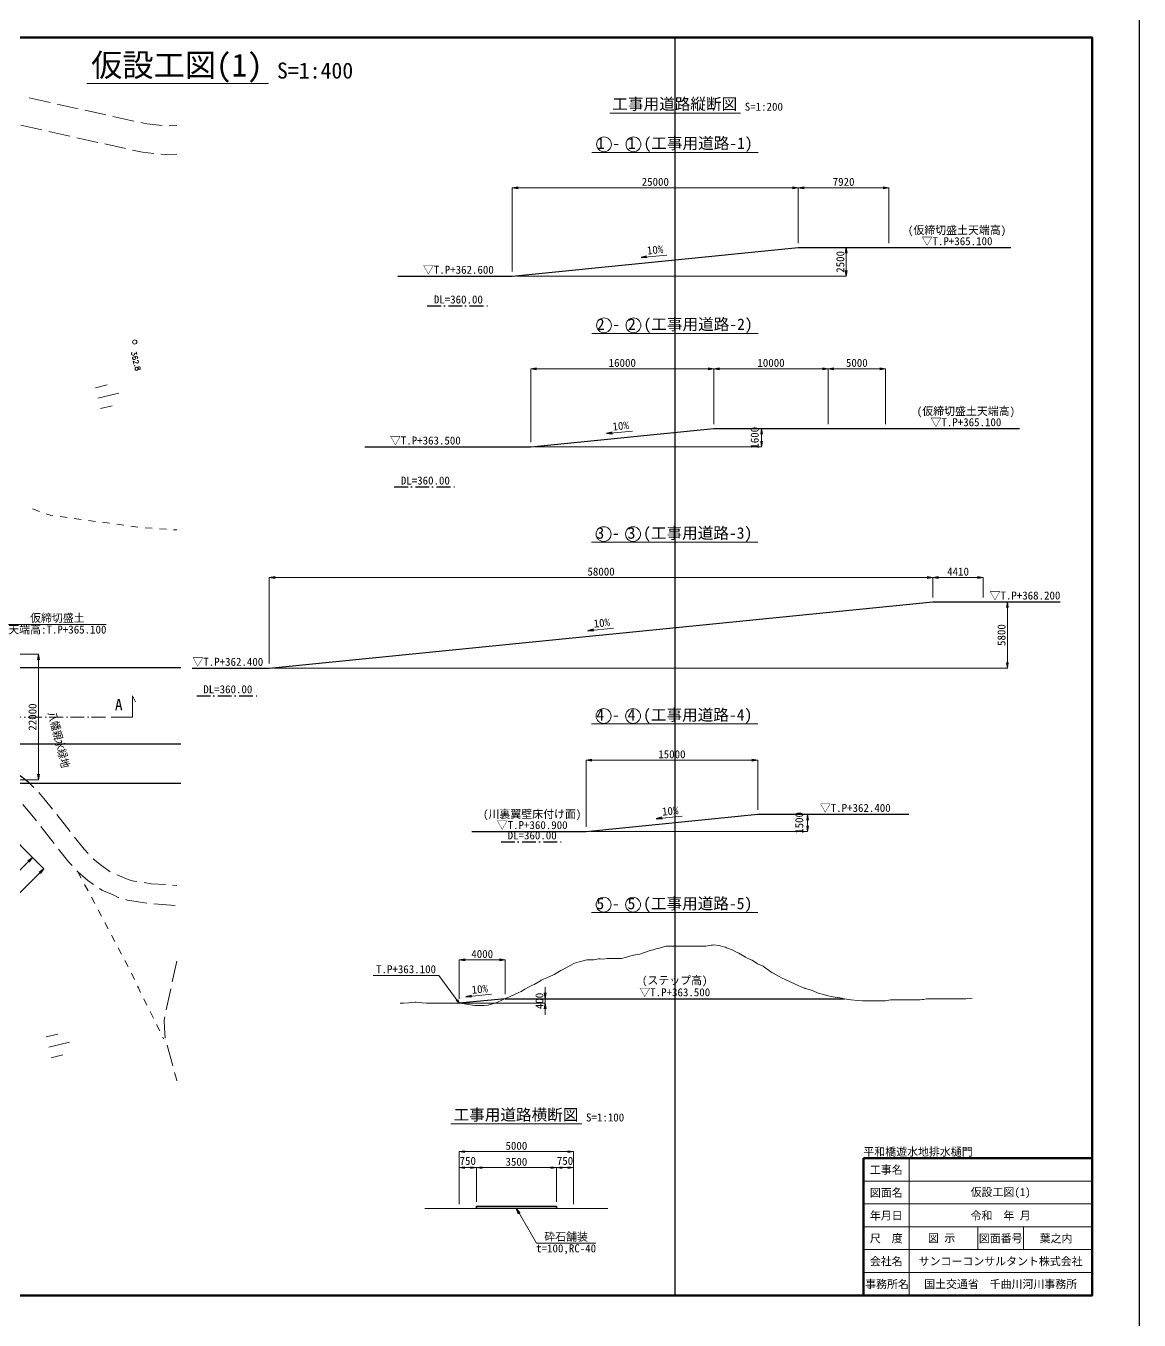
# Model space of a CAD drawing. Header units: millimetres. Extents: x -256476 to 341554, y -216330 to 457415.
# Drawn here: x 140557 to 335157, y 51027 to 277407 of the extents above; entities that cross this region are included whole.
import ezdxf
from ezdxf.enums import TextEntityAlignment as Align

# ---------------------------------------------------------------- set-up
doc = ezdxf.new("R2010")
doc.units = ezdxf.units.MM
doc.header["$LTSCALE"] = 400
doc.header["$PDSIZE"] = 300
doc.linetypes.add('SXF_一点短鎖線', pattern=[9.25, 6, -1.5, 0.25, -1.5])
doc.layers.get('Defpoints').update_dxf_attribs({"color": 153})
for name, color, linetype, lineweight in [('D-BGD', 7, 'Continuous', 13), ('D-BMK', 2, 'SXF_一点短鎖線', 13), ('D-BYP', 7, 'Continuous', 13), ('D-STR', 1, 'Continuous', 25), ('D-STR-DIM', 7, 'Continuous', 13), ('D-STR-HTXT', 7, 'Continuous', 13), ('D-STR-TXT', 7, 'Continuous', 13), ('D-TTL', 2, 'Continuous', 140), ('D-TTL-FRAM', 2, 'Continuous', 50), ('D-TTL-LINE', 7, 'Continuous', 13), ('D-TTL-TXT', 7, 'Continuous', 13)]:
    doc.layers.add(name, color=color, linetype=linetype, lineweight=lineweight)
doc.layers.add('D-WORK2', color=11, linetype='Continuous', plot=False)
doc.styles.add('BIGFONT', font='txt', dxfattribs={"height": 0.2, "bigfont": 'BIGFONT'})
doc.styles.add('MS ゴシック', font='MS Gothic.ttf')
doc.styles.add('ＭＳ ゴシック', font='MS Gothic.ttf')
doc.dimstyles.new('DIM-300-F', dxfattribs={"dimscale": 300, "dimtxt": 3.5, "dimasz": 2.5, "dimexe": 0, "dimexo": 2, "dimgap": 0.8, "dimtad": 1, "dimdec": 0, "dimzin": 0, "dimdsep": 46, "dimtxsty": 'MS ゴシック', "dimblk": 'OPEN', "dimcen": 0.1, "dimclrd": 256, "dimclre": 256, "dimclrt": 256, "dimaunit": 1, "dimadec": 4, "dimazin": 0, "dimtfac": 1, "dimtdec": 0, "dimtmove": 2, "dimatfit": 3, "dimldrblk": 'OPEN', "dimfxl": 1, "dimtolj": 1, "dimtzin": 0, "dimlwd": -1, "dimlwe": -1, "dimarcsym": 2})
doc.dimstyles.new('DIM-400-F', dxfattribs={"dimscale": 400, "dimtxt": 3.5, "dimasz": 2.5, "dimexe": 0, "dimexo": 2, "dimgap": 0.8, "dimtad": 1, "dimdec": 0, "dimzin": 0, "dimdsep": 46, "dimtxsty": 'MS ゴシック', "dimblk": 'OPEN', "dimcen": 0.1, "dimclrd": 256, "dimclre": 256, "dimclrt": 256, "dimaunit": 1, "dimadec": 4, "dimazin": 0, "dimtfac": 1, "dimtdec": 0, "dimtmove": 2, "dimatfit": 3, "dimldrblk": 'OPEN', "dimfxl": 1, "dimtolj": 1, "dimtzin": 0, "dimlwd": -1, "dimlwe": -1, "dimarcsym": 2})

# ---------------------------------------------------------------- blocks, each defined once
blk = doc.blocks.new('_Open')
at = {"color": 0, "linetype": 'ByBlock', "lineweight": -2}
for p, q in [((-1, 0.17), (0, 0)), ((-1, -0.17), (0, 0)), ((0, 0), (-1, 0))]:
    blk.add_line(p, q, dxfattribs=at)
blk = doc.blocks.new('*D73')
at = {"layer": 'D-STR-DIM', "transparency": 16777216}
for p, q in [((225583, 234430), (225583, 249101)), ((226583, 249101), (274583, 249101)), ((275583, 239430), (275583, 249101))]:
    blk.add_line(p, q, dxfattribs=at)
at = {"layer": 'Defpoints', "color": 0, "transparency": 16777216}
for p in [(275583, 249101), (275583, 238630), (225583, 233630)]:
    blk.add_point(p, dxfattribs=at)
at = {"layer": 'D-STR-DIM', "transparency": 16777216, "xscale": 1000, "yscale": 1000, "zscale": 1000, "rotation": 180}
blk.add_blockref('_Open', (225583, 249101), dxfattribs=at)
at = {"layer": 'D-STR-DIM', "transparency": 16777216, "xscale": 1000, "yscale": 1000, "zscale": 1000}
blk.add_blockref('_Open', (275583, 249101), dxfattribs=at)
at = {"layer": 'D-STR-DIM', "transparency": 16777216, "insert": (250583, 250121), "char_height": 1400, "attachment_point": 5, "style": 'MS ゴシック'}
blk.add_mtext('\\A1;25000', dxfattribs=at)
blk = doc.blocks.new('*D74')
at = {"layer": 'D-STR-DIM', "transparency": 16777216}
for p, q in [((276383, 238630), (283948, 238630)), ((283948, 234630), (283948, 237630)), ((226383, 233630), (283948, 233630))]:
    blk.add_line(p, q, dxfattribs=at)
at = {"layer": 'Defpoints', "color": 0, "transparency": 16777216}
for p in [(275583, 238630), (283948, 238630), (225583, 233630)]:
    blk.add_point(p, dxfattribs=at)
at = {"layer": 'D-STR-DIM', "transparency": 16777216, "xscale": 1000, "yscale": 1000, "zscale": 1000}
for p, rotation in [((283948, 238630), 90), ((283948, 233630), 270)]:
    blk.add_blockref('_Open', p, dxfattribs=dict(at, rotation=rotation))
at = {"layer": 'D-STR-DIM', "transparency": 16777216, "insert": (282928, 236130), "char_height": 1400, "attachment_point": 5, "rotation": 90, "style": 'MS ゴシック'}
blk.add_mtext('\\A1;2500', dxfattribs=at)
blk = doc.blocks.new('*D75')
at = {"layer": 'D-STR-DIM', "transparency": 16777216}
for p, q in [((275583, 239430), (275583, 249101)), ((276583, 249101), (290417, 249101)), ((291417, 239430), (291417, 249101))]:
    blk.add_line(p, q, dxfattribs=at)
at = {"layer": 'Defpoints', "color": 0, "transparency": 16777216}
for p in [(291417, 249101), (275583, 238630), (291417, 238630)]:
    blk.add_point(p, dxfattribs=at)
at = {"layer": 'D-STR-DIM', "transparency": 16777216, "xscale": 1000, "yscale": 1000, "zscale": 1000, "rotation": 180}
blk.add_blockref('_Open', (275583, 249101), dxfattribs=at)
at = {"layer": 'D-STR-DIM', "transparency": 16777216, "xscale": 1000, "yscale": 1000, "zscale": 1000}
blk.add_blockref('_Open', (291417, 249101), dxfattribs=at)
at = {"layer": 'D-STR-DIM', "transparency": 16777216, "insert": (283500, 250121), "char_height": 1400, "attachment_point": 5, "style": 'MS ゴシック'}
blk.add_mtext('\\A1;7920', dxfattribs=at)
blk = doc.blocks.new('*D76')
at = {"layer": 'D-STR-DIM', "transparency": 16777216}
for p, q in [((228811, 204566), (228811, 217436)), ((229811, 217436), (259811, 217436)), ((260811, 207766), (260811, 217436))]:
    blk.add_line(p, q, dxfattribs=at)
at = {"layer": 'Defpoints', "color": 0, "transparency": 16777216}
for p in [(260811, 217436), (260811, 206966), (228811, 203766)]:
    blk.add_point(p, dxfattribs=at)
at = {"layer": 'D-STR-DIM', "transparency": 16777216, "xscale": 1000, "yscale": 1000, "zscale": 1000, "rotation": 180}
blk.add_blockref('_Open', (228811, 217436), dxfattribs=at)
at = {"layer": 'D-STR-DIM', "transparency": 16777216, "xscale": 1000, "yscale": 1000, "zscale": 1000}
blk.add_blockref('_Open', (260811, 217436), dxfattribs=at)
at = {"layer": 'D-STR-DIM', "transparency": 16777216, "insert": (244811, 218456), "char_height": 1400, "attachment_point": 5, "style": 'MS ゴシック'}
blk.add_mtext('\\A1;16000', dxfattribs=at)
blk = doc.blocks.new('*D77')
at = {"layer": 'D-STR-DIM', "transparency": 16777216}
for p, q in [((261611, 206966), (269176, 206966)), ((229611, 203766), (269176, 203766)), ((269176, 204766), (269176, 205966))]:
    blk.add_line(p, q, dxfattribs=at)
at = {"layer": 'Defpoints', "color": 0, "transparency": 16777216}
for p in [(260811, 206966), (269176, 206966), (228811, 203766)]:
    blk.add_point(p, dxfattribs=at)
at = {"layer": 'D-STR-DIM', "transparency": 16777216, "xscale": 1000, "yscale": 1000, "zscale": 1000}
for p, rotation in [((269176, 206966), 90), ((269176, 203766), 270)]:
    blk.add_blockref('_Open', p, dxfattribs=dict(at, rotation=rotation))
at = {"layer": 'D-STR-DIM', "transparency": 16777216, "insert": (267955, 205366), "char_height": 1400, "attachment_point": 5, "rotation": 90, "style": 'MS ゴシック'}
blk.add_mtext('\\A1;1600', dxfattribs=at)
blk = doc.blocks.new('*D78')
at = {"layer": 'D-STR-DIM', "transparency": 16777216}
for p, q in [((260811, 207766), (260811, 217436)), ((261811, 217436), (279811, 217436)), ((280811, 207766), (280811, 217436))]:
    blk.add_line(p, q, dxfattribs=at)
at = {"layer": 'Defpoints', "color": 0, "transparency": 16777216}
for p in [(280811, 217436), (260811, 206966), (280811, 206966)]:
    blk.add_point(p, dxfattribs=at)
at = {"layer": 'D-STR-DIM', "transparency": 16777216, "xscale": 1000, "yscale": 1000, "zscale": 1000, "rotation": 180}
blk.add_blockref('_Open', (260811, 217436), dxfattribs=at)
at = {"layer": 'D-STR-DIM', "transparency": 16777216, "xscale": 1000, "yscale": 1000, "zscale": 1000}
blk.add_blockref('_Open', (280811, 217436), dxfattribs=at)
at = {"layer": 'D-STR-DIM', "transparency": 16777216, "insert": (270811, 218456), "char_height": 1400, "attachment_point": 5, "style": 'MS ゴシック'}
blk.add_mtext('\\A1;10000', dxfattribs=at)
blk = doc.blocks.new('*D79')
at = {"layer": 'D-STR-DIM', "transparency": 16777216}
for p, q in [((280811, 207766), (280811, 217436)), ((281811, 217436), (289811, 217436)), ((290811, 207766), (290811, 217436))]:
    blk.add_line(p, q, dxfattribs=at)
at = {"layer": 'Defpoints', "color": 0, "transparency": 16777216}
for p in [(290811, 217436), (280811, 206966), (290811, 206966)]:
    blk.add_point(p, dxfattribs=at)
at = {"layer": 'D-STR-DIM', "transparency": 16777216, "xscale": 1000, "yscale": 1000, "zscale": 1000, "rotation": 180}
blk.add_blockref('_Open', (280811, 217436), dxfattribs=at)
at = {"layer": 'D-STR-DIM', "transparency": 16777216, "xscale": 1000, "yscale": 1000, "zscale": 1000}
blk.add_blockref('_Open', (290811, 217436), dxfattribs=at)
at = {"layer": 'D-STR-DIM', "transparency": 16777216, "insert": (285811, 218456), "char_height": 1400, "attachment_point": 5, "style": 'MS ゴシック'}
blk.add_mtext('\\A1;5000', dxfattribs=at)
blk = doc.blocks.new('*D80')
at = {"layer": 'D-STR-DIM', "transparency": 16777216}
for p, q in [((183103, 165852), (183103, 180923)), ((184103, 180923), (298103, 180923)), ((299103, 177452), (299103, 180923))]:
    blk.add_line(p, q, dxfattribs=at)
at = {"layer": 'Defpoints', "color": 0, "transparency": 16777216}
for p in [(299103, 180923), (299103, 176652), (183103, 165052)]:
    blk.add_point(p, dxfattribs=at)
at = {"layer": 'D-STR-DIM', "transparency": 16777216, "xscale": 1000, "yscale": 1000, "zscale": 1000, "rotation": 180}
blk.add_blockref('_Open', (183103, 180923), dxfattribs=at)
at = {"layer": 'D-STR-DIM', "transparency": 16777216, "xscale": 1000, "yscale": 1000, "zscale": 1000}
blk.add_blockref('_Open', (299103, 180923), dxfattribs=at)
at = {"layer": 'D-STR-DIM', "transparency": 16777216, "insert": (241103, 181943), "char_height": 1400, "attachment_point": 5, "style": 'MS ゴシック'}
blk.add_mtext('\\A1;58000', dxfattribs=at)
blk = doc.blocks.new('*D81')
at = {"layer": 'D-STR-DIM', "transparency": 16777216}
for p, q in [((299903, 176652), (312125, 176652)), ((312125, 166052), (312125, 175652)), ((183903, 165052), (312125, 165052))]:
    blk.add_line(p, q, dxfattribs=at)
at = {"layer": 'Defpoints', "color": 0, "transparency": 16777216}
for p in [(299103, 176652), (312125, 176652), (183103, 165052)]:
    blk.add_point(p, dxfattribs=at)
at = {"layer": 'D-STR-DIM', "transparency": 16777216, "xscale": 1000, "yscale": 1000, "zscale": 1000}
for p, rotation in [((312125, 176652), 90), ((312125, 165052), 270)]:
    blk.add_blockref('_Open', p, dxfattribs=dict(at, rotation=rotation))
at = {"layer": 'D-STR-DIM', "transparency": 16777216, "insert": (311105, 170852), "char_height": 1400, "attachment_point": 5, "rotation": 90, "style": 'MS ゴシック'}
blk.add_mtext('\\A1;5800', dxfattribs=at)
blk = doc.blocks.new('*D82')
at = {"layer": 'D-STR-DIM', "transparency": 16777216}
for p, q in [((299103, 177452), (299103, 180923)), ((300103, 180923), (306923, 180923)), ((307923, 177452), (307923, 180923))]:
    blk.add_line(p, q, dxfattribs=at)
at = {"layer": 'Defpoints', "color": 0, "transparency": 16777216}
for p in [(307923, 180923), (299103, 176652), (307923, 176652)]:
    blk.add_point(p, dxfattribs=at)
at = {"layer": 'D-STR-DIM', "transparency": 16777216, "xscale": 1000, "yscale": 1000, "zscale": 1000, "rotation": 180}
blk.add_blockref('_Open', (299103, 180923), dxfattribs=at)
at = {"layer": 'D-STR-DIM', "transparency": 16777216, "xscale": 1000, "yscale": 1000, "zscale": 1000}
blk.add_blockref('_Open', (307923, 180923), dxfattribs=at)
at = {"layer": 'D-STR-DIM', "transparency": 16777216, "insert": (303513, 181943), "char_height": 1400, "attachment_point": 5, "style": 'MS ゴシック'}
blk.add_mtext('\\A1;4410', dxfattribs=at)
blk = doc.blocks.new('*D83')
at = {"layer": 'D-STR-DIM', "transparency": 16777216}
for p, q in [((238486, 137297), (238486, 148976)), ((239486, 148976), (267486, 148976)), ((268486, 140297), (268486, 148976))]:
    blk.add_line(p, q, dxfattribs=at)
at = {"layer": 'Defpoints', "color": 0, "transparency": 16777216}
for p in [(268486, 148976), (268486, 139497), (238486, 136497)]:
    blk.add_point(p, dxfattribs=at)
at = {"layer": 'D-STR-DIM', "transparency": 16777216, "xscale": 1000, "yscale": 1000, "zscale": 1000, "rotation": 180}
blk.add_blockref('_Open', (238486, 148976), dxfattribs=at)
at = {"layer": 'D-STR-DIM', "transparency": 16777216, "xscale": 1000, "yscale": 1000, "zscale": 1000}
blk.add_blockref('_Open', (268486, 148976), dxfattribs=at)
at = {"layer": 'D-STR-DIM', "transparency": 16777216, "insert": (253486, 149996), "char_height": 1400, "attachment_point": 5, "style": 'MS ゴシック'}
blk.add_mtext('\\A1;15000', dxfattribs=at)
blk = doc.blocks.new('*D84')
at = {"layer": 'D-STR-DIM', "transparency": 16777216}
for p, q in [((269286, 139497), (277218, 139497)), ((277218, 137497), (277218, 138497)), ((239286, 136497), (277218, 136497))]:
    blk.add_line(p, q, dxfattribs=at)
at = {"layer": 'Defpoints', "color": 0, "transparency": 16777216}
for p in [(268486, 139497), (277218, 139497), (238486, 136497)]:
    blk.add_point(p, dxfattribs=at)
at = {"layer": 'D-STR-DIM', "transparency": 16777216, "xscale": 1000, "yscale": 1000, "zscale": 1000}
for p, rotation in [((277218, 139497), 90), ((277218, 136497), 270)]:
    blk.add_blockref('_Open', p, dxfattribs=dict(at, rotation=rotation))
at = {"layer": 'D-STR-DIM', "transparency": 16777216, "insert": (275754, 137997), "char_height": 1400, "attachment_point": 5, "rotation": 90, "style": 'MS ゴシック'}
blk.add_mtext('\\A1;1500', dxfattribs=at)
blk = doc.blocks.new('*D85')
at = {"layer": 'D-STR-DIM', "transparency": 16777216}
for p, q in [((216324, 107252), (216324, 114042)), ((217324, 114042), (223324, 114042)), ((224324, 108052), (224324, 114042))]:
    blk.add_line(p, q, dxfattribs=at)
at = {"layer": 'Defpoints', "color": 0, "transparency": 16777216}
for p in [(224324, 114042), (216324, 106452), (224324, 107252)]:
    blk.add_point(p, dxfattribs=at)
at = {"layer": 'D-STR-DIM', "transparency": 16777216, "xscale": 1000, "yscale": 1000, "zscale": 1000, "rotation": 180}
blk.add_blockref('_Open', (216324, 114042), dxfattribs=at)
at = {"layer": 'D-STR-DIM', "transparency": 16777216, "xscale": 1000, "yscale": 1000, "zscale": 1000}
blk.add_blockref('_Open', (224324, 114042), dxfattribs=at)
at = {"layer": 'D-STR-DIM', "transparency": 16777216, "insert": (220324, 115062), "char_height": 1400, "attachment_point": 5, "style": 'MS ゴシック'}
blk.add_mtext('\\A1;4000', dxfattribs=at)
blk = doc.blocks.new('*D86')
at = {"layer": 'D-STR-DIM', "transparency": 16777216}
for p, q in [((231353, 108252), (231353, 109252)), ((217124, 106452), (231353, 106452)), ((225124, 107252), (231353, 107252)), ((231353, 106452), (231353, 107252)), ((231353, 105452), (231353, 104452))]:
    blk.add_line(p, q, dxfattribs=at)
at = {"layer": 'Defpoints', "color": 0, "transparency": 16777216}
for p in [(216324, 106452), (224324, 107252), (231353, 107252)]:
    blk.add_point(p, dxfattribs=at)
at = {"layer": 'D-STR-DIM', "transparency": 16777216, "xscale": 1000, "yscale": 1000, "zscale": 1000}
for p, rotation in [((231353, 107252), 270), ((231353, 106452), 90)]:
    blk.add_blockref('_Open', p, dxfattribs=dict(at, rotation=rotation))
at = {"layer": 'D-STR-DIM', "transparency": 16777216, "insert": (230333, 106852), "char_height": 1400, "attachment_point": 5, "rotation": 90, "style": 'MS ゴシック'}
blk.add_mtext('\\A1;400', dxfattribs=at)
blk = doc.blocks.new('*D87')
at = {"layer": 'D-STR-DIM', "transparency": 16777216}
for p, q in [((219299, 71730), (219299, 77695)), ((220299, 77695), (232299, 77695)), ((233299, 71730), (233299, 77695))]:
    blk.add_line(p, q, dxfattribs=at)
at = {"layer": 'Defpoints', "color": 0, "transparency": 16777216}
for p in [(233299, 77695), (219299, 70930), (233299, 70930)]:
    blk.add_point(p, dxfattribs=at)
at = {"layer": 'D-STR-DIM', "transparency": 16777216, "xscale": 1000, "yscale": 1000, "zscale": 1000, "rotation": 180}
blk.add_blockref('_Open', (219299, 77695), dxfattribs=at)
at = {"layer": 'D-STR-DIM', "transparency": 16777216, "xscale": 1000, "yscale": 1000, "zscale": 1000}
blk.add_blockref('_Open', (233299, 77695), dxfattribs=at)
at = {"layer": 'D-STR-DIM', "transparency": 16777216, "insert": (226299, 78715), "char_height": 1400, "attachment_point": 5, "style": 'MS ゴシック'}
blk.add_mtext('\\A1;3500', dxfattribs=at)
blk = doc.blocks.new('*D88')
at = {"layer": 'D-STR-DIM', "transparency": 16777216}
for p, q in [((233299, 71730), (233299, 77695)), ((234299, 77695), (235299, 77695)), ((236299, 71330), (236299, 77695))]:
    blk.add_line(p, q, dxfattribs=at)
at = {"layer": 'Defpoints', "color": 0, "transparency": 16777216}
for p in [(236299, 77695), (233299, 70930), (236299, 70530)]:
    blk.add_point(p, dxfattribs=at)
at = {"layer": 'D-STR-DIM', "transparency": 16777216, "xscale": 1000, "yscale": 1000, "zscale": 1000, "rotation": 180}
blk.add_blockref('_Open', (233299, 77695), dxfattribs=at)
at = {"layer": 'D-STR-DIM', "transparency": 16777216, "xscale": 1000, "yscale": 1000, "zscale": 1000}
blk.add_blockref('_Open', (236299, 77695), dxfattribs=at)
at = {"layer": 'D-STR-DIM', "transparency": 16777216, "insert": (234799, 78875), "char_height": 1400, "attachment_point": 5, "style": 'MS ゴシック'}
blk.add_mtext('\\A1;750', dxfattribs=at)
blk = doc.blocks.new('*D89')
at = {"layer": 'D-STR-DIM', "transparency": 16777216}
for p, q in [((216299, 71330), (216299, 77695)), ((218299, 77695), (217299, 77695)), ((219299, 71730), (219299, 77695))]:
    blk.add_line(p, q, dxfattribs=at)
at = {"layer": 'Defpoints', "color": 0, "transparency": 16777216}
for p in [(216299, 77695), (216299, 70530), (219299, 70930)]:
    blk.add_point(p, dxfattribs=at)
at = {"layer": 'D-STR-DIM', "transparency": 16777216, "xscale": 1000, "yscale": 1000, "zscale": 1000, "rotation": 180}
blk.add_blockref('_Open', (216299, 77695), dxfattribs=at)
at = {"layer": 'D-STR-DIM', "transparency": 16777216, "xscale": 1000, "yscale": 1000, "zscale": 1000}
blk.add_blockref('_Open', (219299, 77695), dxfattribs=at)
at = {"layer": 'D-STR-DIM', "transparency": 16777216, "insert": (217799, 78875), "char_height": 1400, "attachment_point": 5, "style": 'MS ゴシック'}
blk.add_mtext('\\A1;750', dxfattribs=at)
blk = doc.blocks.new('*D90')
at = {"layer": 'D-STR-DIM', "transparency": 16777216}
for p, q in [((216299, 71330), (216299, 80495)), ((217299, 80495), (235299, 80495)), ((236299, 71330), (236299, 80495))]:
    blk.add_line(p, q, dxfattribs=at)
at = {"layer": 'Defpoints', "color": 0, "transparency": 16777216}
for p in [(236299, 80495), (216299, 70530), (236299, 70530)]:
    blk.add_point(p, dxfattribs=at)
at = {"layer": 'D-STR-DIM', "transparency": 16777216, "xscale": 1000, "yscale": 1000, "zscale": 1000, "rotation": 180}
blk.add_blockref('_Open', (216299, 80495), dxfattribs=at)
at = {"layer": 'D-STR-DIM', "transparency": 16777216, "xscale": 1000, "yscale": 1000, "zscale": 1000}
blk.add_blockref('_Open', (236299, 80495), dxfattribs=at)
at = {"layer": 'D-STR-DIM', "transparency": 16777216, "insert": (226299, 81515), "char_height": 1400, "attachment_point": 5, "style": 'MS ゴシック'}
blk.add_mtext('\\A1;5000', dxfattribs=at)
blk = doc.blocks.new('*D122')
at = {"layer": 'D-STR-DIM', "transparency": 16777216}
for p, q in [((128758, 144945), (141738, 131964)), ((118347, 134534), (131328, 121553)), ((132035, 122260), (141031, 131257))]:
    blk.add_line(p, q, dxfattribs=at)
at = {"layer": 'Defpoints', "color": 0, "transparency": 16777216}
for p in [(128192, 145510), (117781, 135100), (141738, 131964)]:
    blk.add_point(p, dxfattribs=at)
at = {"layer": 'D-STR-DIM', "transparency": 16777216, "xscale": 1000, "yscale": 1000, "zscale": 1000}
for p, rotation in [((141738, 131964), 45.00000000000023), ((131328, 121553), 225.0000000000002)]:
    blk.add_blockref('_Open', p, dxfattribs=dict(at, rotation=rotation))
at = {"layer": 'D-STR-DIM', "transparency": 16777216, "insert": (135812, 127480), "char_height": 1400, "attachment_point": 5, "rotation": 45, "style": 'MS ゴシック'}
blk.add_mtext('\\A1;14720', dxfattribs=at)
blk = doc.blocks.new('*D123')
at = {"layer": 'D-STR-DIM', "transparency": 16777216}
for p, q in [((128758, 144945), (143718, 129984)), ((97298, 83564), (143011, 129277)), ((81630, 97817), (96591, 82856))]:
    blk.add_line(p, q, dxfattribs=at)
at = {"layer": 'Defpoints', "color": 0, "transparency": 16777216}
for p in [(128192, 145510), (143718, 129984), (81064, 98383, -354000)]:
    blk.add_point(p, dxfattribs=at)
at = {"layer": 'D-STR-DIM', "transparency": 16777216, "xscale": 1000, "yscale": 1000, "zscale": 1000}
for p, rotation in [((143718, 129984), 45.00000000000023), ((96591, 82856), 225.0000000000002)]:
    blk.add_blockref('_Open', p, dxfattribs=dict(at, rotation=rotation))
at = {"layer": 'D-STR-DIM', "transparency": 16777216, "insert": (119433, 107142), "char_height": 1400, "attachment_point": 5, "rotation": 45, "style": 'MS ゴシック'}
blk.add_mtext('\\A1;66640', dxfattribs=at)
blk = doc.blocks.new('*D127')
at = {"layer": 'D-STR-DIM', "transparency": 16777216}
for p, q in [((128992, 167510), (142739, 167510)), ((142739, 166510), (142739, 146510)), ((128992, 145510), (142739, 145510))]:
    blk.add_line(p, q, dxfattribs=at)
at = {"layer": 'Defpoints', "color": 0, "transparency": 16777216}
for p in [(128192, 167510), (128192, 145510), (142739, 145510)]:
    blk.add_point(p, dxfattribs=at)
at = {"layer": 'D-STR-DIM', "transparency": 16777216, "xscale": 1000, "yscale": 1000, "zscale": 1000}
for p, rotation in [((142739, 167510), 90), ((142739, 145510), 270)]:
    blk.add_blockref('_Open', p, dxfattribs=dict(at, rotation=rotation))
at = {"layer": 'D-STR-DIM', "transparency": 16777216, "insert": (141719, 156510), "char_height": 1400, "attachment_point": 5, "rotation": 90, "style": 'MS ゴシック'}
blk.add_mtext('\\A1;22000', dxfattribs=at)

msp = doc.modelspace()

# ---------------------------------------------------------------- linework, layer by layer
at = {"layer": 'D-BGD', "linetype": 'Continuous'}
for p, q in [((144796, 264009.7, 362835), (141135.9, 264824, 362912)), ((149675.3, 262924.7, 362733), (146016.1, 263738.6, 362809)), ((154555.6, 261839.3, 362630), (150895.5, 262653.6, 362707)), ((159435, 260754.3, 362528), (155774.9, 261568.6, 362605)), ((143353.5, 259206.6, 362846), (139694.3, 260020.5, 362923)), ((148233.3, 258122.6, 362745), (144573.7, 258935.5, 362821)), ((153113.2, 257038.5, 362643), (149453.5, 257851.4, 362719)), ((157993.1, 255954.4, 362541), (154333.4, 256767.3, 362618)), ((152711.4, 214116), (154751.5, 214611.2)), ((153153.4, 212294.4), (156797.6, 213180.2)), ((153595.8, 210471.5), (155636.4, 210967.5)), ((142906.8, 192493.9, 363593), (141730.4, 192917.5, 363564)), ((147758.4, 191408.7, 363625), (146520.4, 191574.7, 363631)), ((150236.5, 191076.6, 363613), (148997.2, 191242.2, 363619)), ((152714.1, 190743.6, 363600), (151475.3, 190910.1, 363607)), ((155192.2, 190411.4, 363588), (153953.4, 190577.9, 363594)), ((157670.3, 190079.3, 363576), (156431, 190244.9, 363582)), ((160148, 189746.2, 363563), (158909.1, 189912.7, 363569)), ((162636.3, 189536.2, 363506), (161390.5, 189620.3, 363542)), ((165130.7, 189368.9, 363433), (163883.5, 189452.5, 363469)), ((166957.3, 189245.9, 363378.8), (166376.6, 189284.8, 363396)), ((145972.4, 139438.5, 363195), (148298, 136497.3, 363236)), ((143159.7, 137350.4, 363193), (145485.8, 134410.1, 363234)), ((149662.8, 129410.4, 363250), (150246.3, 128304.5, 363263)), ((150829.5, 127200, 363276), (151412.9, 126094.1, 363289)), ((166181.7, 127113.7, 363134), (166957.3, 127061.4, 363130.7)), ((151996.4, 124988.2, 363303), (152579.6, 123883.6, 363316)), ((153163.1, 122777.7, 363329), (153746.6, 121671.8, 363342)), ((162919.1, 123821.7, 363138), (166660.5, 123574.3, 363082)), ((154329.2, 120566.4, 363355), (154913.2, 119461.4, 363368)), ((155496.7, 118355.5, 363382), (156079.3, 117250.1, 363395)), ((156663.3, 116145.1, 363408), (157245.9, 115039.7, 363421)), ((157829.4, 113933.8, 363434), (158413.4, 112828.8, 363447)), ((166956.2, 113838.9, 363188), (166150.7, 110176, 363165)), ((158994.2, 111722.1, 363459), (159526.5, 110591.4, 363438)), ((165882.6, 108955.2, 363157), (165077.6, 105293.3, 363134)), ((161165.9, 107218.8, 363378), (161722.2, 106099.7, 363359)), ((162278.5, 104980.7, 363340), (162834.8, 103861.6, 363321)), ((163391.1, 102742.5, 363302), (163947.4, 101623.4, 363283)), ((144101.8, 100572.6), (146141.9, 101067.8)), ((144543.8, 98751), (148188, 99636.8)), ((164503.7, 100504.3, 363264), (164636.4, 100237.6, 363260)), ((144986.2, 96928.1), (147026.8, 97424.1)), ((165248.9, 99143.9, 363304), (166232.6, 95527.7, 363443))]:
    msp.add_line(p, q, dxfattribs=at)
at = {"layer": 'D-BGD'}
msp.add_lwpolyline([(-1242.7, 284151.6), (335157.3, 284151.6), (335157.3, 46551.6), (-1242.7, 46551.6)], close=True, dxfattribs=at)
at = {"layer": 'D-BGD', "linetype": 'Continuous', "extrusion": (-0.005394, -0.116637, 0.99316), "elevation": 328774}
msp.add_lwpolyline([(152180.3, 307796.8), (149523.9, 307933.8), (148450.5, 308122.3)], dxfattribs=at)
at = {"layer": 'D-BGD', "linetype": 'Continuous', "elevation": 362460}
msp.add_lwpolyline([(166957.3, 260001.6), (165611.6, 259937.6)], dxfattribs=at)
at = {"layer": 'D-BGD', "linetype": 'Continuous', "extrusion": (-0.007662, -0.1282, 0.991719), "elevation": 325515.5}
msp.add_lwpolyline([(147402.3, 308733.2), (145412.1, 308811.1), (143676, 309091.4)], dxfattribs=at)
at = {"layer": 'D-BGD', "linetype": 'Continuous', "extrusion": (0.001574, -0.03209, 0.999484), "elevation": 354352.8}
msp.add_lwpolyline([(179247, 258029.9), (177288.1, 258029.9), (176448.2, 258154.4)], dxfattribs=at)
at = {"layer": 'D-BGD', "linetype": 'Continuous', "extrusion": (0.021322, 0.125766, 0.991831), "elevation": 387879.5}
msp.add_lwpolyline([(-111186.5, -165198.8), (-110723.5, -165183.1), (-109949, -165324.2)], dxfattribs=at)
at = {"layer": 'D-BGD', "linetype": 'Continuous', "extrusion": (-0.0135, -0.035404, 0.999282), "elevation": 355916.2}
msp.add_lwpolyline([(77717, 200190.5), (79887.3, 199504.3), (81252.4, 198950.1)], dxfattribs=at)
at = {"layer": 'D-BGD', "linetype": 'Continuous', "extrusion": (0.388587, 0.319274, 0.864329), "elevation": 415161.3}
msp.add_lwpolyline([(20067.7, 8643.7), (18237.5, 8598), (16318.9, 8639.7)], dxfattribs=at)
at = {"layer": 'D-BGD', "linetype": 'Continuous', "extrusion": (0.426372, 0.34905, 0.834488), "elevation": 412061.4}
msp.add_lwpolyline([(20593.2, 35075.6), (18581.1, 35024.8), (16843.6, 35059.2)], dxfattribs=at)
at = {"layer": 'D-BGD', "linetype": 'Continuous', "extrusion": (0.252114, 0.21278, 0.944014), "elevation": 409331.9}
msp.add_lwpolyline([(7413.7, -70217.8), (4718.7, -70126.9), (3666.2, -70175.4)], dxfattribs=at)
at = {"layer": 'D-BGD', "linetype": 'Continuous', "extrusion": (0.22763, 0.193389, 0.954351), "elevation": 405763.4}
msp.add_lwpolyline([(6988.4, -80326.6), (4048.8, -80219.4), (3241, -80252.9)], dxfattribs=at)
at = {"layer": 'D-BGD', "linetype": 'Continuous', "extrusion": (0.019629, 0.006251, 0.999788), "elevation": 366983.6}
msp.add_lwpolyline([(79295.6, -177601.3), (77957.8, -178426.6), (76218.3, -179737.2)], dxfattribs=at)
at = {"layer": 'D-BGD', "linetype": 'Continuous', "extrusion": (0.007441, -0.005429, 0.999958), "elevation": 363645.9}
msp.add_lwpolyline([(146773.2, 131585), (146955.7, 131386.6), (148653.8, 129926.1), (149667.6, 129209.6)], dxfattribs=at)
at = {"layer": 'D-BGD', "linetype": 'Continuous', "extrusion": (0.002989, -0.016092, 0.999866), "elevation": 361537.4}
msp.add_lwpolyline([(181790.7, 101906.3), (183004, 101478.7), (185390.4, 100867.7)], dxfattribs=at)
at = {"layer": 'D-BGD', "linetype": 'Continuous', "extrusion": (0.004955, -0.002613, 0.999984), "elevation": 363623.5}
msp.add_lwpolyline([(156182.7, 125526), (156520, 125418.6), (158393.5, 125126), (159874.8, 124891.7)], dxfattribs=at)
at = {"layer": 'D-BGD', "linetype": 'Continuous', "lineweight": 13, "elevation": -354000}
msp.add_lwpolyline([(305954.9, 107288.5), (305554, 107318), (304891.5, 107252), (304400.6, 107252), (303737, 107252), (303247.2, 107252), (302884.7, 107252), (302093.8, 107252), (301650, 107252), (300940.4, 107252), (300877.9, 107252), (299787, 107252), (298871.1, 107252), (298720.2, 107252), (298633.6, 107252), (297987.8, 107252), (297480.2, 107113.4), (297255.4, 107091), (296864.3, 107052), (296326.8, 107052), (295600.3, 107052), (295173.4, 107052), (294857.5, 107052), (294020, 107052), (292888, 107052), (292866.6, 107052), (292850.7, 107052), (291713.2, 107052), (290843.9, 106901.3), (290559.8, 106880.3), (290175.8, 106852), (289406.4, 106852), (288837.1, 106852), (288253, 106852), (287463.5, 106852), (287099.6, 106852), (286830.2, 106852), (285946.2, 106940.1), (284823.4, 107052), (284792.8, 107055.1), (284751.3, 107059.2), (283639.4, 107252), (282816.6, 107394.7), (282486, 107485), (282039, 107529.5), (281332.6, 107652), (280809.8, 107742.6), (280179.2, 107914.9), (279326.8, 108147.6), (279025.8, 108229.8), (278803, 108329.3), (277872.4, 108744.8), (276796.2, 109038.6), (276719, 109067.4), (276614.6, 109106.3), (275565.6, 109574.7), (274789.4, 109921.2), (274412.2, 110089.6), (273902.3, 110317.2), (273258.8, 110604.6), (272782.6, 110817.1), (272105.4, 111187), (271190.1, 111686.9), (270952, 111834.4), (270775.8, 111943.7), (270155.2, 112390.2), (269798.6, 112646.8), (269422.8, 112917.2), (268769, 113209.1), (268645.2, 113276.7), (268477.8, 113368.1), (267491.8, 113979.3), (266762.2, 114305), (266338.4, 114536.5), (265765.6, 114849.3), (265185, 115209.2), (264755.4, 115401), (264031.6, 115796.3), (263053.3, 116160.9), (262878.2, 116239.1), (262748.6, 116274.5), (261919.9, 116500.7), (261724.8, 116554), (260741.8, 116652), (260571.4, 116635), (260341.1, 116612.1), (259418, 116452), (258735, 116452), (258264.6, 116452), (257628.8, 116452), (257111.2, 116452), (256728.1, 116452), (255957.8, 116452), (254916.6, 116452), (254804.4, 116460.3), (254721.3, 116452), (253651, 116452), (253309.2, 116452), (252714.5, 116452), (252576.8, 116452), (252497.6, 116430.4), (251844.3, 116252), (251344.2, 116115.4), (250707.7, 115941.6), (250190.8, 115800.5), (249492.1, 115609.7), (249037.4, 115452), (248700.9, 115335.3), (247884, 115052), (246779.9, 114860.6), (246730.6, 114852), (246694.1, 114845.7), (245577.2, 114540.7), (244687.3, 114297.7), (244423.8, 114252), (244067.6, 114252), (243270.4, 114252), (242680.5, 114252), (242322.7, 114252), (242117, 114252), (241590.2, 114160.7), (240963.6, 114223.1), (240857.8, 114233.7), (240673.7, 114201.7), (239810.2, 114052), (238666.9, 114052), (238656.8, 114051), (238643.1, 114047.3), (237503.4, 113736), (236660.1, 113505.8), (236350, 113390.2), (235930.9, 113161.3), (235196.6, 112760.3), (234653.3, 112463.6), (234043.2, 112191.2), (233218.6, 111680.1), (232889.8, 111500.5), (232646.5, 111367.6), (231736.4, 110961.3), (230639.7, 110471.7), (230583, 110440.7), (230506.4, 110398.9), (229429.6, 109731.4), (229138.8, 109601.6), (228632.9, 109375.7), (228406.4, 109274.6), (228276.2, 109180.9), (227794.1, 108917.7), (227122.8, 108501.5), (226626, 108279.7), (225969.4, 107986.6), (225081.9, 107590.3), (224816, 107471.6), (224619.2, 107383.8), (223662.6, 106956.7), (222612.4, 106487.8), (222509.2, 106441.7), (222369.6, 106403.6), (221355.8, 106126.8), (220605.6, 106052), (220202.4, 106052), (219657.4, 106052), (219049, 106052), (218598.8, 106130.1), (217895.6, 106252), (216945.2, 106416.8), (216742.2, 106437), (216592, 106452), (215954.9, 106452), (215588.8, 106452), (215222.5, 106452), (214585.2, 106452), (214435.4, 106452), (214232.9, 106452), (213282, 106452), (212578.4, 106452), (212128.6, 106452), (211520.7, 106452), (210975.2, 106452), (210571.6, 106452), (209821.8, 106526.7), (208808.4, 106627.7), (208668.4, 106652), (208564.8, 106652), (207515, 106547.4), (206558, 106452), (206361.6, 106471.6), (206096.2, 106452), (205954.9, 106452)], dxfattribs=at)
at = {"layer": 'D-BGD', "linetype": 'Continuous', "extrusion": (-0.085043, -0.058464, 0.994661), "elevation": 341464.2}
msp.add_lwpolyline([(473.2, 230377.6), (827, 230319.5), (1708.7, 230193.5)], dxfattribs=at)
at = {"layer": 'D-BGD', "linetype": 'Continuous', "extrusion": (-0.95342, -0.253264, 0.163852), "elevation": -123131.7}
msp.add_lwpolyline([(-48398.9, 388920.7), (-47010.1, 388972.4), (-46887.5, 388977.5)], dxfattribs=at)
at = {"layer": 'D-BGD', "linetype": 'Continuous'}
for points in [[(156431.4, 128929.2, 363189), (157218.2, 128608.5, 363180), (157990.1, 128245.6, 363180), (159120.3, 127884.2, 363170), (159971, 127752.8, 363165)], [(153395.4, 126512.8, 363205), (153813.6, 126217.1, 363200), (155804.8, 125407, 363180), (156711.6, 124978, 363180), (156792.5, 124952.3, 363179)], [(164826.7, 104074.2, 363212), (164700.4, 103419, 363300), (164770.3, 102156.1, 363290), (164931.1, 100350.9, 363261)]]:
    msp.add_polyline3d(points, dxfattribs=at)
msp.add_circle((159592.4, 222113.7, 362810), 375, dxfattribs=at)
at = {"layer": 'D-BMK', "linetype": 'SXF_一点短鎖線'}
msp.add_line((154452, 156510.4), (40539.4, 156510.4), dxfattribs=at)
at = {"layer": 'D-BYP'}
msp.add_line((210298.9, 70530.1, -354000), (242298.9, 70530.1, -354000), dxfattribs=at)
at = {"layer": 'D-STR'}
for p, q in [((225582.6, 233630.2, -354000), (275582.6, 238630.2, -354000)), ((275582.6, 238630.2, -354000), (312711.4, 238630.2, -354000)), ((205582.6, 233630.2, -354000), (225582.6, 233630.2, -354000)), ((228811, 203765.8, -354000), (260811, 206965.8, -354000)), ((260811, 206965.8, -354000), (314264.6, 206965.8, -354000)), ((199811, 203765.8, -354000), (228811, 203765.8, -354000)), ((183102.6, 165052.1, -354000), (299102.6, 176652.1, -354000)), ((299102.6, 176652.1, -354000), (321351.9, 176652.1, -354000)), ((169629.7, 165052.1, -354000), (183102.6, 165052.1, -354000)), ((238485.8, 136497.3, -354000), (268485.8, 139497.3, -354000)), ((268485.8, 139497.3, -354000), (294918.7, 139497.3, -354000)), ((218485.8, 136497.3, -354000), (238485.8, 136497.3, -354000)), ((224324.1, 107252, -354000), (216324.1, 106452, -354000)), ((224324.1, 107252, -354000), (283639.4, 107252, -354000))]:
    msp.add_line(p, q, dxfattribs=at)
at = {"layer": 'D-STR', "elevation": -354000}
msp.add_lwpolyline([(233298.9, 70530.1), (219298.9, 70530.1), (219298.9, 70930.1), (233298.9, 70930.1)], close=True, dxfattribs=at)
at = {"layer": 'D-STR-HTXT'}
for p, q in [((137523.2, 172718.7, -354000), (154589.8, 172718.7, -354000)), ((201277.4, 111284.2, -354000), (212744.1, 111284.2, -354000)), ((229792.2, 64479.6, -354000), (240192.2, 64479.6, -354000))]:
    msp.add_line(p, q, dxfattribs=at)
msp.add_lwpolyline([(155452, 156510.4), (159185.3, 156510.4), (159185.3, 160243.7), (159718.6, 159177.1)], dxfattribs=at)
at = {"layer": 'D-TTL'}
msp.add_lwpolyline([(6957.3, 275351.6), (326957.3, 275351.6), (326957.3, 55351.6), (6957.3, 55351.6)], close=True, dxfattribs=at)
at = {"layer": 'D-TTL-FRAM'}
for p, q in [((286957.3, 55351.6), (286957.3, 79351.6)), ((286957.3, 79351.6), (326957.3, 79351.6))]:
    msp.add_line(p, q, dxfattribs=at)
at = {"layer": 'D-TTL-LINE'}
for p, q in [((151223.9, 267351.6), (182957.3, 267351.6)), ((242615.1, 262151.7, -354000), (265481.7, 262151.7, -354000)), ((239515.1, 255285.3, -354000), (268581.7, 255285.3, -354000)), ((239515.1, 223620.8, -354000), (268581.7, 223620.8, -354000)), ((239448.4, 187107.1, -354000), (268515.1, 187107.1, -354000)), ((239448.4, 155297.2, -354000), (268515.1, 155297.2, -354000)), ((239448.4, 122298.8, -354000), (268515.1, 122298.8, -354000)), ((214865.6, 85355.8, -354000), (237732.3, 85355.8, -354000)), ((294957.3, 55351.6), (294957.3, 79351.6)), ((286957.3, 75351.6), (326957.3, 75351.6)), ((286957.3, 71351.6), (326957.3, 71351.6)), ((286957.3, 67351.6), (326957.3, 67351.6)), ((306957.3, 63351.6), (306957.3, 67351.6)), ((314957.3, 63351.6), (314957.3, 67351.6)), ((286957.3, 63351.6), (326957.3, 63351.6)), ((286957.3, 59351.6), (326957.3, 59351.6))]:
    msp.add_line(p, q, dxfattribs=at)
for centre in [(241610.7, 256685.1, -354000), (246761.8, 256685.1, -354000), (241610.7, 225020.6, -354000), (246761.8, 225020.6, -354000), (241544, 188507, -354000), (246695.2, 188507, -354000), (241544, 156697, -354000), (246695.2, 156697, -354000), (241544, 123698.7, -354000), (246695.2, 123698.7, -354000)]:
    msp.add_circle(centre, 1300, dxfattribs=at)
at = {"layer": 'D-WORK2', "linetype": 'Continuous', "extrusion": (-0.0135, -0.035404, 0.999282), "elevation": 355916.2}
msp.add_lwpolyline([(77717, 200190.5), (79887.3, 199504.3), (81252.4, 198950.1)], dxfattribs=at)
at = {"layer": 'Defpoints', "color": 1}
msp.add_line((335157.3, 284151.6), (335157.3, 46551.6), dxfattribs=at)
at = {"layer": 'Defpoints'}
for p, q in [((253981.7, 275351.6, -354000), (253981.7, 55351.6, -354000)), ((167637.3, 165110.4), (6957.3, 165110.4)), ((167637.3, 151780.4), (6957.3, 151780.4)), ((167637.3, 144910.4), (6957.3, 144910.4))]:
    msp.add_line(p, q, dxfattribs=at)
at = {"layer": 'Defpoints', "linetype": 'SXF_一点短鎖線'}
for p, q in [((210724.4, 228430.2, -354000), (221246.2, 228430.2, -354000)), ((204952.9, 196765.8, -354000), (215474.6, 196765.8, -354000)), ((170422.2, 160252.1, -354000), (180943.9, 160252.1, -354000)), ((223627.6, 134697.3, -354000), (234149.4, 134697.3, -354000))]:
    msp.add_line(p, q, dxfattribs=at)

# ---------------------------------------------------------------- texts
at = {"layer": 'D-BGD', "linetype": 'Continuous', "style": 'BIGFONT'}
for s, height, rotation, p in [('362.8', 900, 283.669421, (158932.8, 220376.7)), ('八幡親水緑地', 1400, 284.109125, (144271.8, 157212.3))]:
    msp.add_text(s, height=height, rotation=rotation, dxfattribs=at).set_placement(p)
at = {"layer": 'D-STR-TXT', "style": 'MS ゴシック'}
for s, p in [('(仮締切盛土天端高)', (303330.6, 240554.2, -354000)), ('▽T.P+365.100', (303330.6, 238630.2, -354000)), ('▽T.P+362.600', (216155.9, 233630.2, -354000)), ('(仮締切盛土天端高)', (304883.8, 208889.7, -354000)), ('▽T.P+365.100', (304883.8, 206965.8, -354000)), ('▽T.P+363.500', (210384.3, 203765.8, -354000)), ('▽T.P+368.200', (315204.4, 176652.1, -354000)), ('仮締切盛土', (146056.5, 172718.7, -354000)), ('▽T.P+362.400', (175853.6, 165052.1, -354000)), ('(川裏翼壁床付け面)', (229059.1, 138421.3, -354000)), ('▽T.P+362.400', (285537.8, 139497.3, -354000)), ('▽T.P+360.900', (229059.1, 136497.3, -354000)), ('T.P+363.100', (207010.8, 111284.2, -354000)), ('(ステップ高)', (253981.7, 109339.1, -354000)), ('▽T.P+363.500', (253981.7, 107252, -354000)), ('砕石舗装', (234992.2, 64479.6, -354000))]:
    msp.add_text(s, height=1400, dxfattribs=at).set_placement(p, align=Align.BOTTOM_CENTER)
for p in [(250646.9, 237133.1, -354000), (244634.9, 206344.5, -354000), (241339.2, 171872.1, -354000), (253297.9, 138974.9, -354000), (220004.6, 107816.5, -354000)]:
    msp.add_text('10%%%', height=1400, rotation=5.710593, dxfattribs=at).set_placement(p, align=Align.BOTTOM_CENTER)
for s, p in [('天端高:T.P+365.100', (146056.5, 172518.7, -354000)), ('t=100,RC-40', (234992.2, 64279.6, -354000))]:
    msp.add_text(s, height=1400, dxfattribs=at).set_placement(p, align=Align.TOP_CENTER)
at = {"layer": 'D-STR-TXT', "style": 'ＭＳ ゴシック'}
msp.add_text('A', height=2000, dxfattribs=at).set_placement((156786.4, 158673.2), align=Align.MIDDLE_CENTER)
at = {"layer": 'D-TTL-TXT', "style": 'MS ゴシック'}
for s, height, p in [('仮設工図(1)', 4000, (166957.3, 267351.6)), ('S=1:400', 2800, (191109.7, 267351.6)), ('工事用道路縦断図', 2000, (253981.7, 262151.7, -354000)), ('S=1:200', 1400, (269558, 262151.7, -354000)), ('1 - 1 (工事用道路-1)', 2000, (253981.7, 255285.3, -354000)), ('2 - 2 (工事用道路-2)', 2000, (253981.7, 223620.8, -354000)), ('3 - 3 (工事用道路-3)', 2000, (253915.1, 187107.1, -354000)), ('4 - 4 (工事用道路-4)', 2000, (253915.1, 155297.2, -354000)), ('5 - 5 (工事用道路-5)', 2000, (253915.1, 122298.8, -354000)), ('工事用道路横断図', 2000, (226232.3, 85355.8, -354000)), ('S=1:100', 1400, (241808.5, 85355.8, -354000))]:
    msp.add_text(s, height=height, dxfattribs=at).set_placement(p, align=Align.BOTTOM_CENTER)
msp.add_text('平和橋遊水地排水樋門', height=1400, dxfattribs=at).set_placement((286957.3, 79351.6), align=Align.BOTTOM_LEFT)
for s, p in [('工事名', (290957.3, 77351.6)), ('図面名', (290957.3, 73351.6)), ('仮設工図(1)', (310957.3, 73351.6)), ('年月日', (290957.3, 69351.6)), ('令和  年 月', (310957.3, 69351.6)), ('尺\u3000度', (290957.3, 65351.6)), ('図 示', (300636.5, 65351.6)), ('図面番号', (310957.3, 65351.6)), ('葉之内', (320636.5, 65351.6)), ('会社名', (290957.3, 61351.6)), ('サンコーコンサルタント株式会社', (310957.3, 61351.6)), ('事務所名', (291085.8, 57351.6)), ('国土交通省\u3000千曲川河川事務所', (310957.3, 57351.6))]:
    msp.add_text(s, height=1400, dxfattribs=at).set_placement(p, align=Align.MIDDLE)
at = {"layer": 'Defpoints', "linetype": 'SXF_一点短鎖線', "style": 'MS ゴシック'}
for p in [(216155.9, 228430.2, -354000), (210384.3, 196765.8, -354000), (175853.6, 160252.1, -354000), (229059.1, 134697.3, -354000)]:
    msp.add_text('DL=360.00', height=1400, dxfattribs=at).set_placement(p, align=Align.BOTTOM_CENTER)

# ---------------------------------------------------------------- dimensions: what is measured, and where the dimension line sits
at = {"layer": 'D-STR-DIM'}
for base, p1, p2, override, picture, middle in [((275582.6, 249100.7, -354000), (225582.6, 233630.2, -354000), (275582.6, 238630.2, -354000), {"dimlfac": 0.5}, '*D73', (250582.6, 250120.7, -354000)), ((291416.6, 249100.7, -354000), (275582.6, 238630.2, -354000), (291416.6, 238630.2, -354000), {"dimlfac": 0.5, "dimrnd": 10}, '*D75', (283499.6, 250120.7, -354000)), ((260811, 217436.2, -354000), (228811, 203765.8, -354000), (260811, 206965.8, -354000), {"dimlfac": 0.5}, '*D76', (244811, 218456.2, -354000)), ((280811, 217436.2, -354000), (260811, 206965.8, -354000), (280811, 206965.8, -354000), {"dimlfac": 0.5}, '*D78', (270811, 218456.2, -354000)), ((290811, 217436.2, -354000), (280811, 206965.8, -354000), (290811, 206965.8, -354000), {"dimlfac": 0.5}, '*D79', (285811, 218456.2, -354000)), ((299102.6, 180922.5, -354000), (183102.6, 165052.1, -354000), (299102.6, 176652.1, -354000), {"dimlfac": 0.5}, '*D80', (241102.6, 181942.5, -354000)), ((307922.6, 180922.5, -354000), (299102.6, 176652.1, -354000), (307922.6, 176652.1, -354000), {"dimlfac": 0.5}, '*D82', (303512.6, 181942.5, -354000)), ((268485.8, 148976.2, -354000), (238485.8, 136497.3, -354000), (268485.8, 139497.3, -354000), {"dimlfac": 0.5}, '*D83', (253485.8, 149996.2, -354000)), ((224324.1, 114041.9, -354000), (216324.1, 106452, -354000), (224324.1, 107252, -354000), {"dimlfac": 0.5, "dimrnd": 10}, '*D85', (220324.1, 115061.9, -354000)), ((236298.9, 80494.9, -354000), (216298.9, 70530.1, -354000), (236298.9, 70530.1, -354000), {"dimlfac": 0.25}, '*D90', (226298.9, 81514.9, -354000)), ((216298.9, 77694.9, -354000), (219298.9, 70930.1, -354000), (216298.9, 70530.1, -354000), {"dimlfac": 0.25}, '*D89', (217798.9, 78874.9, -354000)), ((233298.9, 77694.9, -354000), (219298.9, 70930.1, -354000), (233298.9, 70930.1, -354000), {"dimlfac": 0.25}, '*D87', (226298.9, 78714.9, -354000)), ((236298.9, 77694.9, -354000), (233298.9, 70930.1, -354000), (236298.9, 70530.1, -354000), {"dimlfac": 0.25}, '*D88', (234798.9, 78874.9, -354000))]:
    dim = msp.add_linear_dim(base=base, p1=p1, p2=p2, dimstyle='DIM-400-F', override=override, dxfattribs=at)
    dim.commit()
    dim.dimension.update_dxf_attribs({"geometry": picture, "text_midpoint": middle})
for base, p1, p2, angle, override, picture, middle in [((283947.5, 238630.2, -354000), (225582.6, 233630.2, -354000), (275582.6, 238630.2, -354000), 90, {"dimlfac": 0.5}, '*D74', (282927.5, 236130.2, -354000)), ((312125.2, 176652.1, -354000), (183102.6, 165052.1, -354000), (299102.6, 176652.1, -354000), 90, {"dimlfac": 0.5}, '*D81', (311105.2, 170852.1, -354000)), ((141738.4, 131964), (117781.4, 135099.8), (128192, 145510.4), 225, {"dimrnd": 10}, '*D122', (135811.8, 127479.9)), ((231353.4, 107252, -354000), (216324.1, 106452, -354000), (224324.1, 107252, -354000), 90, {"dimlfac": 0.5, "dimrnd": 10, "dimtix": 1}, '*D86', (230333.4, 106852, -354000))]:
    dim = msp.add_linear_dim(base=base, p1=p1, p2=p2, angle=angle, dimstyle='DIM-400-F', override=override, dxfattribs=at)
    dim.commit()
    dim.dimension.update_dxf_attribs({"geometry": picture, "text_midpoint": middle})
for base, p1, p2, picture, middle in [((269176, 206965.8, -354000), (228811, 203765.8, -354000), (260811, 206965.8, -354000), '*D77', (267954.9, 205365.8, -354000)), ((277218.3, 139497.3, -354000), (238485.8, 136497.3, -354000), (268485.8, 139497.3, -354000), '*D84', (275754, 137997.3, -354000))]:
    dim = msp.add_linear_dim(base=base, p1=p1, p2=p2, angle=90, dimstyle='DIM-400-F', override={"dimlfac": 0.5}, dxfattribs=at)
    dim.commit()
    dim.dimension.update_dxf_attribs({"geometry": picture, "text_midpoint": middle, "dimtype": 160})
dim = msp.add_linear_dim(base=(142739.3, 145510.4), p1=(128192, 167510.4), p2=(128192, 145510.4), angle=90, dimstyle='DIM-400-F', dxfattribs=at)
dim.commit()
dim.dimension.update_dxf_attribs({"geometry": '*D127', "text_midpoint": (141719.3, 156510.4)})
dim = msp.add_linear_dim(base=(143718.3, 129984.1), p1=(81064.4, 98382.8, -354000), p2=(128192, 145510.4), angle=225, text='66640', dimstyle='DIM-400-F', override={"dimrnd": 10}, dxfattribs=at)
dim.commit()
dim.dimension.update_dxf_attribs({"geometry": '*D123', "text_midpoint": (119433.2, 107141.5)})

# ---------------------------------------------------------------- leaders
at = {"layer": 'D-STR-HTXT'}
for points in [[(248091.9, 236877.6, -354000), (252612.8, 237329.7, -354000)], [(242079.9, 206089, -354000), (246600.8, 206541.1, -354000)], [(238784.1, 171616.6, -354000), (243305, 172068.7, -354000)], [(250742.8, 138719.4, -354000), (255263.7, 139171.5, -354000)], [(217449.6, 107561, -354000), (221970.5, 108013, -354000)]]:
    msp.add_leader(points, dimstyle='DIM-400-F', dxfattribs=at)
for points, dimstyle in [([(216324.1, 106452, -354000), (212744.1, 111284.2, -354000)], 'DIM-300-F'), ([(226298.9, 70530.1, -354000), (229792.2, 64479.6, -354000)], 'DIM-400-F')]:
    msp.add_leader(points, dimstyle=dimstyle, override={"dimgap": 0.8, "dimtad": 0}, dxfattribs=at)

doc.saveas('drawing.dxf')
